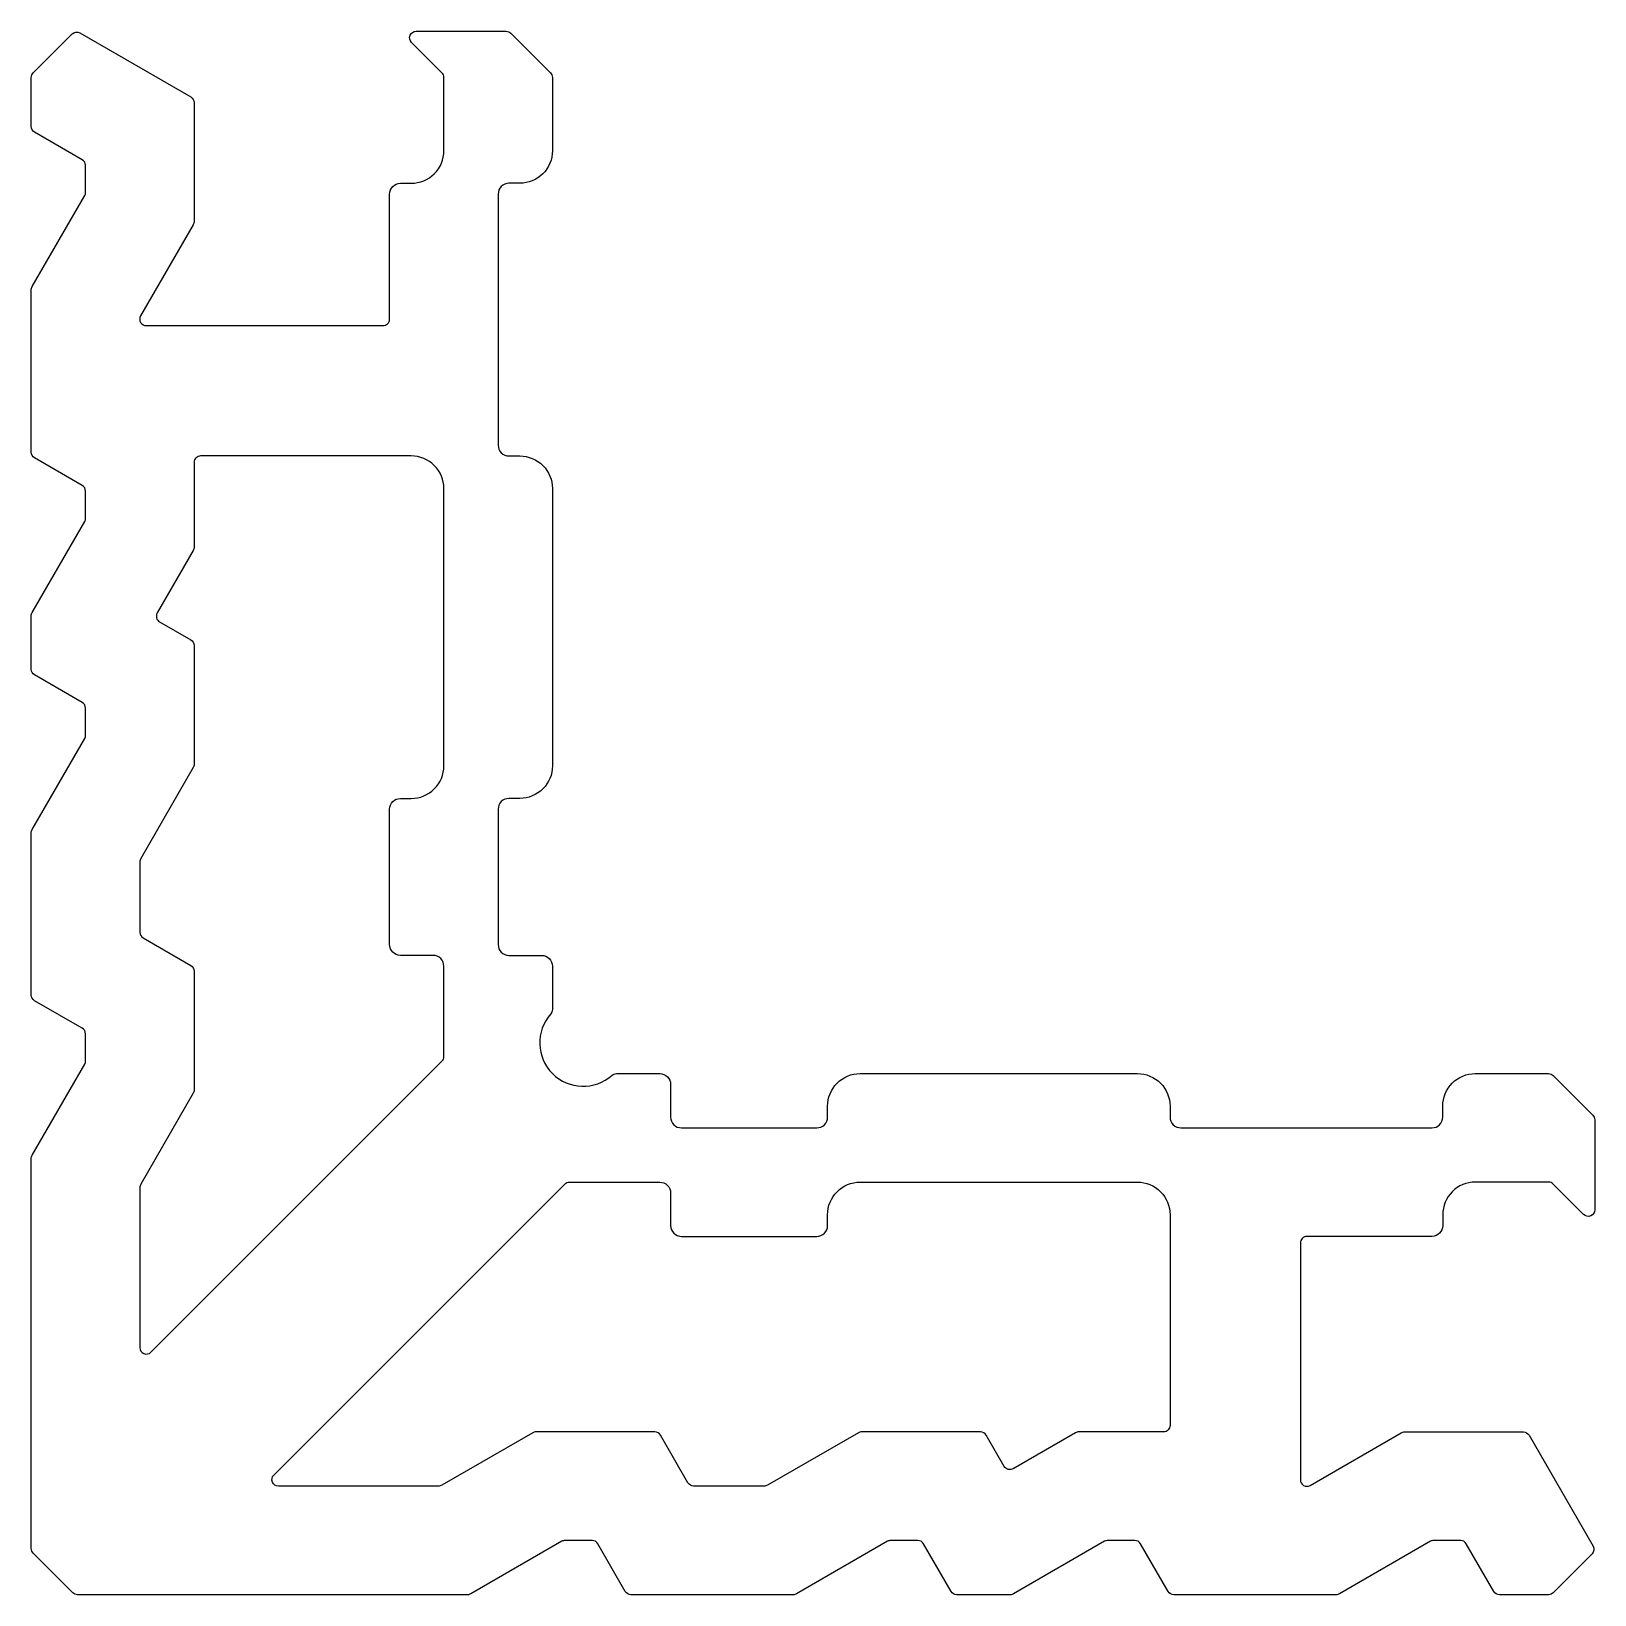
# Model space of a CAD drawing. Extents: x 872.8 to 944.8, y 621.4 to 693.4.
import ezdxf

# ---------------------------------------------------------------- set-up
doc = ezdxf.new("R2010")
doc.units = 0
doc.layers.get('0').update_dxf_attribs({"linetype": 'CONTINUOUS'})

msp = doc.modelspace()

# ---------------------------------------------------------------- linework, layer by layer
at = {"color": 0}
for points in [[(897.416, 623.853, 0.131652), (897.266, 623.813), (893.075, 621.394, -0.131652), (892.925, 621.353), (874.96, 621.353, -0.198912), (874.748, 621.441), (872.924, 623.265, -0.198912), (872.836, 623.478), (872.836, 641.443, -0.131652), (872.876, 641.593), (875.296, 645.784, 0.131652), (875.336, 645.934), (875.336, 647.18, 0.267949), (875.186, 647.44), (872.986, 648.71, -0.267949), (872.836, 648.97), (872.836, 656.443, -0.131652), (872.876, 656.593), (875.296, 660.784, 0.131652), (875.336, 660.934), (875.336, 662.18, 0.267949), (875.186, 662.44), (872.986, 663.71, -0.267949), (872.836, 663.97), (872.836, 666.443, -0.131652), (872.876, 666.593), (875.296, 670.784, 0.131652), (875.336, 670.934), (875.336, 672.18, 0.267949), (875.186, 672.44), (872.986, 673.71, -0.267949), (872.836, 673.97), (872.836, 681.443, -0.131652), (872.876, 681.593), (875.296, 685.784, 0.131652), (875.336, 685.934), (875.336, 687.18, 0.267949), (875.186, 687.44), (872.986, 688.71, -0.267949), (872.836, 688.97), (872.836, 691.229, -0.198912), (872.924, 691.441), (874.713, 693.23, -0.339454), (875.075, 693.278), (880.186, 690.327, -0.267949), (880.336, 690.067), (880.336, 684.594, -0.131652), (880.296, 684.444), (877.872, 680.247, 0.57735), (878.132, 679.797), (889.036, 679.797, 0.414214), (889.336, 680.097), (889.336, 685.853, -0.414214), (889.836, 686.353), (890.336, 686.353, 0.414214), (891.836, 687.853), (891.836, 691.229, 0.198912), (891.748, 691.441), (890.348, 692.841, -0.668179), (890.56, 693.353), (894.712, 693.353, -0.198912), (894.924, 693.265), (896.748, 691.441, -0.198912), (896.836, 691.229), (896.836, 687.853, -0.414214), (895.336, 686.353), (894.836, 686.353, 0.414214), (894.336, 685.853), (894.336, 674.297, 0.414214), (894.836, 673.797), (895.336, 673.797, -0.414214), (896.836, 672.297), (896.836, 659.523, -0.414214), (895.336, 658.023), (894.836, 658.023, 0.414214), (894.336, 657.523), (894.336, 651.297, 0.414214), (894.836, 650.797), (896.336, 650.797, -0.414214), (896.836, 650.297), (896.836, 648.301, -0.184501), (896.759, 648.101, 0.945889), (899.584, 645.277, -0.184501), (899.784, 645.353), (901.779, 645.353, -0.414214), (902.279, 644.853), (902.279, 643.353, 0.414214), (902.779, 642.853), (909.006, 642.853, 0.414214), (909.506, 643.353), (909.506, 643.853, -0.414214), (911.006, 645.353), (923.779, 645.353, -0.414214), (925.279, 643.853), (925.279, 643.353, 0.414214), (925.779, 642.853), (937.336, 642.853, 0.414214), (937.836, 643.353), (937.836, 643.853, -0.414214), (939.336, 645.353), (942.712, 645.353, -0.198912), (942.924, 645.265), (944.748, 643.441, -0.198912), (944.836, 643.229), (944.836, 639.078, -0.668179), (944.324, 638.865), (942.924, 640.265, 0.198912), (942.712, 640.353), (939.336, 640.353, 0.414214), (937.836, 638.853), (937.836, 638.353, -0.414214), (937.336, 637.853), (931.579, 637.853, 0.414214), (931.279, 637.553), (931.279, 626.65, 0.57735), (931.729, 626.39), (935.927, 628.813, -0.131652), (936.077, 628.853), (941.549, 628.853, -0.267949), (941.809, 628.703), (944.76, 623.592, -0.339454), (944.713, 623.23), (942.924, 621.441, -0.198912), (942.712, 621.353), (940.452, 621.353, -0.267949), (940.193, 621.503), (938.922, 623.703, 0.267949), (938.663, 623.853), (937.416, 623.853, 0.131652), (937.266, 623.813), (933.075, 621.394, -0.131652), (932.925, 621.353), (925.452, 621.353, -0.267949), (925.193, 621.503), (923.922, 623.703, 0.267949), (923.663, 623.853), (922.416, 623.853, 0.131652), (922.266, 623.813), (918.075, 621.394, -0.131652), (917.925, 621.353), (915.452, 621.353, -0.267949), (915.193, 621.503), (913.922, 623.703, 0.267949), (913.663, 623.853), (912.416, 623.853, 0.131652), (912.266, 623.813), (908.075, 621.394, -0.131652), (907.925, 621.353), (900.452, 621.353, -0.267949), (900.193, 621.503), (898.922, 623.703, 0.267949), (898.663, 623.853)], [(878.745, 666.158), (880.186, 665.327, -0.267949), (880.336, 665.067), (880.336, 659.594, -0.131652), (880.296, 659.444), (877.876, 655.253, 0.131652), (877.836, 655.103), (877.836, 651.857, 0.267949), (877.986, 651.597), (880.186, 650.327, -0.267949), (880.336, 650.067), (880.336, 644.594, -0.131652), (880.296, 644.444), (877.876, 640.253, 0.131652), (877.836, 640.103), (877.836, 632.734, 0.668179), (878.348, 632.522), (891.748, 645.922, 0.198912), (891.836, 646.134), (891.836, 650.297, 0.414214), (891.336, 650.797), (889.836, 650.797, -0.414214), (889.336, 651.297), (889.336, 657.523, -0.414214), (889.836, 658.023), (890.336, 658.023, 0.414214), (891.836, 659.523), (891.836, 672.297, 0.414214), (890.336, 673.797), (889.836, 673.797), (880.636, 673.797, 0.414214), (880.336, 673.497), (880.336, 669.594, -0.131652), (880.296, 669.444), (878.635, 666.568, 0.414214)], [(896.077, 628.853, 0.131652), (895.927, 628.813), (891.736, 626.394, -0.131652), (891.586, 626.353), (884.217, 626.353, -0.668179), (884.005, 626.865), (897.405, 640.265, -0.198912), (897.617, 640.353), (901.779, 640.353, -0.414214), (902.279, 639.853), (902.279, 638.353, 0.414214), (902.779, 637.853), (909.006, 637.853, 0.414214), (909.506, 638.353), (909.506, 638.853, -0.414214), (911.006, 640.353), (923.779, 640.353, -0.414214), (925.279, 638.853), (925.279, 638.353), (925.279, 629.153, -0.414214), (924.979, 628.853), (921.077, 628.853, 0.131652), (920.927, 628.813), (918.051, 627.153, -0.414214), (917.641, 627.263), (916.809, 628.703, 0.267949), (916.549, 628.853), (911.077, 628.853, 0.131652), (910.927, 628.813), (906.736, 626.394, -0.131652), (906.586, 626.353), (903.339, 626.353, -0.267949), (903.079, 626.503), (901.809, 628.703, 0.267949), (901.549, 628.853)]]:
    msp.add_lwpolyline(points, format="xyb", close=True, dxfattribs=at)

doc.saveas('drawing.dxf')
